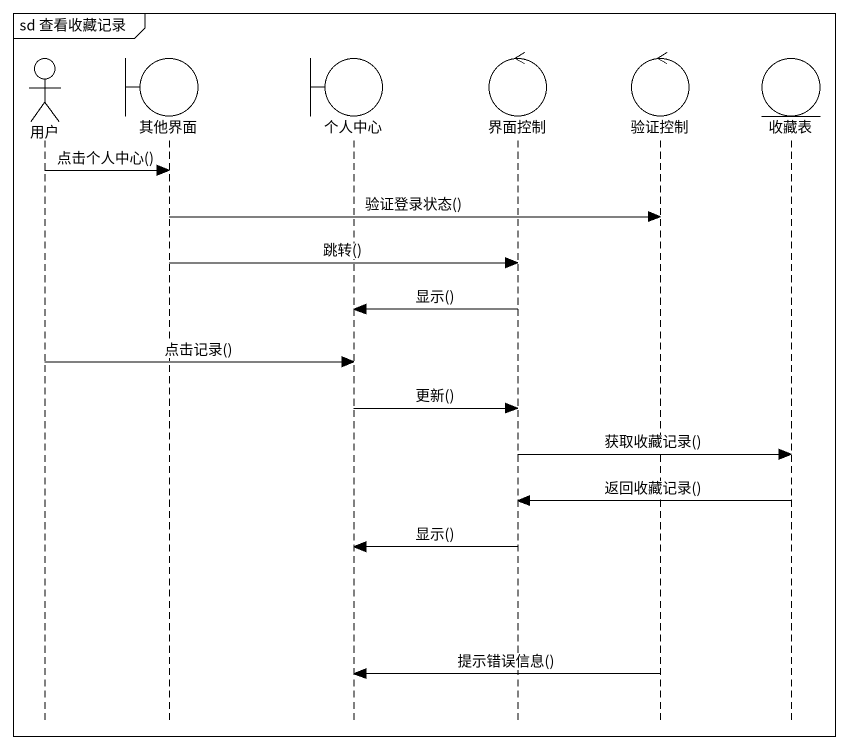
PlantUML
@startuml
mainframe sd 查看收藏记录
hide footbox
actor 用户
boundary 其他界面
boundary 个人中心
control 界面控制
control 验证控制
entity 收藏表

用户 -> 其他界面 : 点击个人中心()
其他界面 -> 验证控制 : 验证登录状态()
其他界面 -> 界面控制 : 跳转()
界面控制 -> 个人中心 : 显示()
用户 -> 个人中心 : 点击记录()
个人中心 -> 界面控制 : 更新()
界面控制 -> 收藏表 : 获取收藏记录()
收藏表 -> 界面控制 : 返回收藏记录()
界面控制 -> 个人中心 : 显示()
验证控制 -> 个人中心 : 提示错误信息()
@enduml
